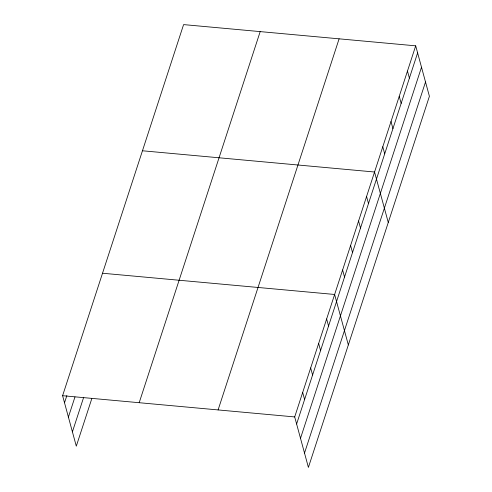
<?xml version="1.0" encoding="UTF-8"?>
<svg xmlns="http://www.w3.org/2000/svg" width="492" height="492" viewBox="0 0 492 492"><rect width="100%" height="100%" fill="white"/><g stroke="black" fill="none" stroke-linecap="round" stroke-linejoin="round"><path stroke-width="0.74" d="M91.807 398.625L76.303 446.164L62.595 395.703L183.596 24.6L415.697 45.836L429.405 96.297L308.404 467.4L294.696 416.933L415.697 45.836M64.514 402.763L66.863 395.562M68.406 417.087L74.981 396.915M72.41 431.847L83.689 397.265M139.187 402.708L260.188 31.605M218.097 409.928L339.105 38.825M296.615 423.999L417.616 52.896M300.507 438.323L421.509 67.219M304.511 453.077L425.518 81.98M142.452 150.773L374.553 172.009L388.268 222.476M102.527 273.238L334.622 294.468L348.336 344.935M62.595 395.703L294.696 416.933M407.468 71.069L409.387 78.13M399.24 96.303L401.158 103.369M391.011 121.536L392.93 128.603M382.782 146.77L384.701 153.836M366.571 196.499L368.49 203.565M358.582 220.994L360.501 228.054M350.599 245.483L352.518 252.55M342.61 269.979L344.529 277.045M326.639 318.964L328.558 326.03M318.65 343.453L320.569 350.519M310.667 367.948L312.586 375.015M302.678 392.444L304.597 399.504"/></g></svg>
